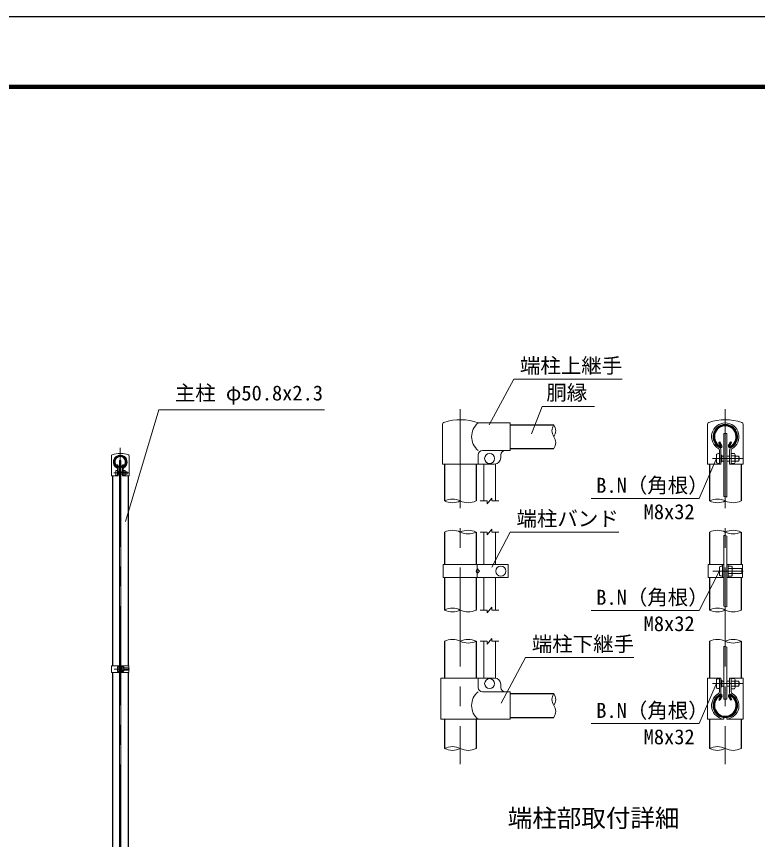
# Model space of a CAD drawing. Units: millimetres, scale not verified. Extents: x -4200 to 4200, y -2970 to 2970.
# Drawn here: x -376 to 2001, y 331 to 2970 of the extents above; entities that cross this region are included whole.
import ezdxf
from ezdxf.enums import TextEntityAlignment as Align

# ---------------------------------------------------------------- set-up
doc = ezdxf.new("R2010")
doc.units = ezdxf.units.MM
doc.header["$LTSCALE"] = 10
doc.linetypes.add('USER1', pattern=[50.8, 31.75, -6.35, 6.35, -6.35])
for name, color, linetype, lineweight in [('0-0_D-TTL-TXT', 7, 'Continuous', 25), ('0-1_D-BMK', 2, 'USER1', 13), ('0-2_D-STR1', 1, 'Continuous', 25), ('0-3_D-STR-DIM', 7, 'Continuous', 13), ('0-9_D-STR3', 3, 'Continuous', 13), ('0-B_D-STR-TXT', 7, 'Continuous', 13), ('0-C_D-TTL', 7, 'Continuous', 25)]:
    doc.layers.add(name, color=color, linetype=linetype, lineweight=lineweight)
doc.styles.add('ＭＳ ゴシック', font='')
doc.styles.get('ＭＳ ゴシック').set_extended_font_data('MS Gothic')

msp = doc.modelspace()

# ---------------------------------------------------------------- linework, layer by layer
at = {"layer": '0-1_D-BMK'}
for p, q in [((1047.29, 1710.56), (1047.29, 572.56)), ((1897.29, 1710.56), (1897.29, 572.56)), ((-43.35, 1587.29), (-43.35, -869.77)), ((1856.63, 1552.56), (1954.39, 1552.56)), ((-63.68, 1506.24), (-14.8, 1506.24)), ((1857.21, 1191.56), (1954.96, 1191.56)), ((-62.63, 877.23), (-13.75, 877.23)), ((1856.63, 830.56), (1954.39, 830.56))]:
    msp.add_line(p, q, dxfattribs=at)
at = {"layer": '0-2_D-STR1'}
for p, q in [((1207.29, 1660.56), (1347.29, 1660.56)), ((1207.29, 1584.36), (1347.29, 1584.36)), ((1876.92, 1603.95), (1879.7, 1605.56)), ((1883.94, 1591.8), (1876.92, 1603.95)), ((1886.72, 1593.4), (1879.7, 1605.56)), ((1907.85, 1593.4), (1914.87, 1605.56)), ((1910.63, 1591.8), (1917.65, 1603.95)), ((1917.65, 1603.95), (1914.87, 1605.56)), ((-53.53, 1531.97), (-52.14, 1532.78)), ((-50.02, 1525.9), (-53.53, 1531.97)), ((-48.64, 1526.7), (-52.14, 1532.78)), ((-38.07, 1526.7), (-34.56, 1532.78)), ((-36.68, 1525.9), (-33.17, 1531.97)), ((-33.17, 1531.97), (-34.56, 1532.78)), ((996.49, 1534.56), (996.49, 1416.56)), ((1098.09, 1534.56), (1098.09, 1416.56)), ((1846.49, 1534.56), (1846.49, 1416.56)), ((1948.09, 1534.56), (1948.09, 1416.56)), ((-68.75, 1497.23), (-68.75, 887.73)), ((-17.95, 1497.23), (-17.95, 887.73)), ((996.49, 1316.56), (996.49, 1212.55)), ((1098.09, 1316.56), (1098.09, 1212.55)), ((1846.49, 1316.56), (1846.49, 1212.56)), ((1948.09, 1316.56), (1948.09, 1212.56)), ((996.49, 1170.55), (996.49, 1066.56)), ((1098.09, 1170.55), (1098.09, 1066.56)), ((1846.49, 1170.56), (1846.49, 1066.56)), ((1948.09, 1170.56), (1948.09, 1066.56)), ((996.49, 966.56), (996.49, 848.56)), ((1098.09, 966.56), (1098.09, 848.56)), ((1846.49, 966.56), (1846.49, 848.56)), ((1948.09, 966.56), (1948.09, 848.56)), ((-68.75, 866.73), (-68.75, 203.73)), ((-17.95, 866.73), (-17.95, 203.73)), ((1207.29, 798.66), (1347.29, 798.66)), ((1883.94, 791.32), (1876.92, 779.17)), ((1876.92, 779.17), (1879.7, 777.56)), ((1886.72, 789.72), (1879.7, 777.56)), ((1907.85, 789.72), (1914.87, 777.56)), ((1910.63, 791.32), (1917.65, 779.17)), ((1917.65, 779.17), (1914.87, 777.56)), ((996.49, 716.56), (996.49, 622.56)), ((1098.09, 716.56), (1098.09, 622.56)), ((1207.29, 722.46), (1347.29, 722.46)), ((1846.49, 716.56), (1846.49, 622.56)), ((1948.09, 716.56), (1948.09, 622.56))]:
    msp.add_line(p, q, dxfattribs=at)
for centre, radius, start, end in [((1897.29, 1622.46), 38.1, 294.32478, 245.67522), ((1897.29, 1622.46), 34.89, 294.32478, 245.67522), ((1883.24, 1591.4), 4.01, 245.67522, 30), ((1883.24, 1591.4), 0.802, 245.67522, 30), ((1911.33, 1591.4), 4.01, 150, 294.32478), ((1911.33, 1591.4), 0.802, 150, 294.32478), ((-43.35, 1541.23), 19.05, 294.32478, 245.67522), ((-43.35, 1541.23), 17.45, 294.32478, 245.67522), ((-50.37, 1525.69), 2, 245.67522, 30), ((-50.37, 1525.69), 0.401, 245.67522, 30), ((-36.33, 1525.69), 2, 150, 294.32478), ((-36.33, 1525.69), 0.401, 150, 294.32478), ((1897.29, 760.66), 38.1, 114.32478, 65.67522), ((1897.29, 760.66), 34.89, 114.32478, 65.67522), ((1883.24, 791.72), 4.01, 330, 114.32478), ((1883.24, 791.72), 0.802, 330, 114.32478), ((1911.33, 791.72), 4.01, 65.67522, 210), ((1911.33, 791.72), 0.802, 65.67522, 210)]:
    msp.add_arc(centre, radius, start, end, dxfattribs=at)
at = {"layer": '0-3_D-STR-DIM'}
for p, q in [((1133.79, 1407.56), (1148.79, 1425.56)), ((1148.79, 1416.56), (1148.79, 1425.56)), ((1111.29, 1416.56), (1133.79, 1416.56)), ((1133.79, 1407.56), (1133.79, 1416.56)), ((1148.79, 1416.56), (1171.29, 1416.56)), ((1133.79, 1307.56), (1148.79, 1325.56)), ((1148.79, 1316.56), (1148.79, 1325.56)), ((1111.29, 1316.56), (1133.79, 1316.56)), ((1133.79, 1307.56), (1133.79, 1316.56)), ((1148.79, 1316.56), (1171.29, 1316.56)), ((1111.29, 1066.56), (1133.79, 1066.56)), ((1133.79, 1057.56), (1148.79, 1075.56)), ((1133.79, 1057.56), (1133.79, 1066.56)), ((1148.79, 1066.56), (1148.79, 1075.56)), ((1148.79, 1066.56), (1171.29, 1066.56)), ((1111.29, 966.56), (1133.79, 966.56)), ((1133.79, 957.56), (1148.79, 975.56)), ((1133.79, 957.56), (1133.79, 966.56)), ((1148.79, 966.56), (1148.79, 975.56)), ((1148.79, 966.56), (1171.29, 966.56))]:
    msp.add_line(p, q, dxfattribs=at)
for centre, radius, start, end in [((1374.53, 1641.51), 33.24, 145.03504, 214.96496), ((1320.04, 1641.51), 33.24, 325.03504, 34.96496), ((1320.05, 1603.41), 33.24, 325.03422, 34.96578), ((1894.33, 1415.5), 15.36, 60.95271, 95.76063), ((1021.89, 1365.8), 56.76, 63.4184, 116.5816), ((1021.89, 1467.32), 56.76, 243.4184, 296.5816), ((1072.69, 1467.32), 56.76, 243.4184, 296.5816), ((1871.89, 1365.8), 56.76, 63.4184, 116.5816), ((1871.89, 1467.32), 56.76, 243.4184, 296.5816), ((1922.69, 1467.32), 56.76, 243.4184, 296.5816), ((1021.89, 1265.8), 56.76, 63.4184, 116.5816), ((1072.69, 1265.8), 56.76, 63.4184, 116.5816), ((1871.89, 1265.8), 56.76, 63.4184, 116.5816), ((1922.69, 1265.8), 56.76, 63.4184, 116.5816), ((1072.69, 1367.32), 56.76, 243.4184, 296.5816), ((1894.33, 1290.23), 15.36, 60.95271, 95.76063), ((1922.69, 1367.32), 56.76, 243.4184, 296.5816), ((1021.89, 1015.8), 56.76, 63.4184, 116.5816), ((1021.89, 1117.32), 56.76, 243.4184, 296.5816), ((1072.69, 1117.32), 56.76, 243.4184, 296.5816), ((1871.89, 1015.8), 56.76, 63.4184, 116.5816), ((1871.89, 1117.32), 56.76, 243.4184, 296.5816), ((1894.33, 1063.3), 15.36, 60.95271, 95.76063), ((1922.69, 1117.32), 56.76, 243.4184, 296.5816), ((1021.89, 915.8), 56.76, 63.4184, 116.5816), ((1072.69, 915.8), 56.76, 63.4184, 116.5816), ((1072.69, 1017.32), 56.76, 243.4184, 296.5816), ((1871.89, 915.8), 56.76, 63.4184, 116.5816), ((1922.69, 915.8), 56.76, 63.4184, 116.5816), ((1922.69, 1017.32), 56.76, 243.4184, 296.5816), ((1894.33, 934.57), 15.36, 60.95271, 95.76063), ((1374.53, 779.61), 33.24, 145.03504, 214.96496), ((1320.04, 779.61), 33.24, 325.03504, 34.96496), ((1320.05, 741.51), 33.24, 325.03422, 34.96578), ((1021.89, 571.8), 56.76, 63.4184, 116.5816), ((1021.89, 673.32), 56.76, 243.4184, 296.5816), ((1072.69, 673.32), 56.76, 243.4184, 296.5816), ((1871.89, 571.8), 56.76, 63.4184, 116.5816), ((1871.89, 673.32), 56.76, 243.4184, 296.5816), ((1922.69, 673.32), 56.76, 243.4184, 296.5816)]:
    msp.add_arc(centre, radius, start, end, dxfattribs=at)
at = {"layer": '0-9_D-STR3'}
for p, q in [((1207.29, 1666.56), (1104.39, 1666.56)), ((1207.29, 1666.56), (1207.29, 1578.56)), ((990.19, 1534.56), (990.19, 1661.94)), ((1954.39, 1661.95), (1954.39, 1534.56)), ((1954.39, 1661.94), (1954.39, 1534.56)), ((1892.79, 1632.56), (1901.79, 1632.56)), ((1892.79, 1632.56), (1892.79, 1430.78)), ((1901.79, 1632.56), (1901.79, 1428.93)), ((-14.8, 1560.92), (-14.8, 1497.23)), ((1104.39, 1534.56), (1104.39, 1564.56)), ((1207.29, 1578.56), (1118.39, 1578.56)), ((1177.29, 1564.56), (1177.29, 1554.56)), ((1869.09, 1565.56), (1869.09, 1539.56)), ((1878.69, 1580.21), (1878.69, 1534.56)), ((1883.29, 1580.21), (1883.29, 1534.56)), ((1886.69, 1563.2), (1883.29, 1563.2)), ((1886.69, 1563.2), (1886.69, 1541.92)), ((1886.69, 1560.56), (1892.79, 1560.56)), ((1901.79, 1560.56), (1911.29, 1560.56)), ((1911.29, 1580.21), (1911.29, 1534.56)), ((1915.89, 1580.21), (1915.89, 1534.56)), ((1926.89, 1568.76), (1915.89, 1568.76)), ((1926.89, 1560.66), (1915.89, 1560.66)), ((1928.89, 1564.39), (1928.89, 1540.48)), ((1928.89, 1560.56), (1940.69, 1560.56)), ((1940.69, 1560.56), (1940.69, 1544.56)), ((-45.6, 1546.23), (-41.1, 1546.23)), ((-45.6, 1546.23), (-45.6, -460.77)), ((-41.1, 1546.23), (-41.1, -460.77)), ((990.19, 1534.56), (1104.39, 1534.56)), ((1104.39, 1534.56), (1157.29, 1534.56)), ((1122.29, 1534.56), (1122.29, 1416.56)), ((1160.29, 1534.79), (1160.29, 1416.56)), ((1886.69, 1541.92), (1883.29, 1541.92)), ((1886.69, 1544.56), (1892.79, 1544.56)), ((1901.79, 1544.56), (1911.29, 1544.56)), ((1911.29, 1534.56), (1954.39, 1534.56)), ((1926.89, 1544.46), (1915.89, 1544.46)), ((1926.89, 1536.36), (1915.89, 1536.36)), ((1928.89, 1544.56), (1940.69, 1544.56)), ((-57.45, 1499.74), (-57.45, 1512.74)), ((-52.65, 1520.05), (-52.65, 1497.23)), ((-50.35, 1520.05), (-50.35, 1497.23)), ((-48.65, 1511.56), (-50.35, 1511.56)), ((-48.65, 1500.92), (-48.65, 1511.56)), ((-48.65, 1510.24), (-45.6, 1510.24)), ((-41.1, 1510.24), (-36.35, 1510.24)), ((-36.35, 1520.05), (-36.35, 1497.23)), ((-34.05, 1520.05), (-34.05, 1497.23)), ((-28.55, 1514.34), (-34.05, 1514.34)), ((-28.55, 1510.29), (-34.05, 1510.29)), ((-27.55, 1500.32), (-27.55, 1512.28)), ((-27.55, 1510.24), (-21.65, 1510.24)), ((-21.65, 1502.24), (-21.65, 1510.24)), ((-48.65, 1500.92), (-50.35, 1500.92)), ((-48.65, 1502.24), (-45.6, 1502.24)), ((-41.1, 1502.24), (-36.35, 1502.24)), ((-36.35, 1497.23), (-14.8, 1497.23)), ((-28.55, 1502.19), (-34.05, 1502.19)), ((-28.55, 1498.14), (-34.05, 1498.14)), ((-27.55, 1502.24), (-21.65, 1502.24)), ((1122.29, 1316.56), (1122.29, 1212.55)), ((1160.29, 1316.56), (1160.29, 1212.55)), ((1892.79, 1305.52), (1892.79, 1078.58)), ((1901.79, 1303.66), (1901.79, 1076.73)), ((992.29, 1170.55), (992.29, 1212.55)), ((1201.28, 1212.55), (992.29, 1212.55)), ((1100.94, 1170.55), (1100.94, 1212.55)), ((1201.28, 1170.55), (1201.28, 1212.55)), ((1841.89, 1212.56), (1892.79, 1212.56)), ((1878.59, 1204.56), (1878.59, 1178.56)), ((1888.19, 1212.56), (1888.19, 1170.56)), ((1888.19, 1207.56), (1888.19, 1175.56)), ((1901.79, 1212.56), (1952.69, 1212.56)), ((1906.39, 1212.56), (1906.39, 1170.56)), ((1917.39, 1207.76), (1906.39, 1207.76)), ((1917.39, 1199.66), (1906.39, 1199.66)), ((1919.39, 1203.39), (1919.39, 1179.48)), ((1919.39, 1199.56), (1950.19, 1199.56)), ((1950.19, 1199.56), (1950.19, 1183.56)), ((1952.69, 1212.56), (1952.69, 1170.56)), ((1201.28, 1170.55), (992.29, 1170.55)), ((1122.29, 1170.55), (1122.29, 1066.56)), ((1160.29, 1170.55), (1160.29, 1066.56)), ((1901.79, 1170.56), (1952.69, 1170.56)), ((1917.39, 1183.46), (1906.39, 1183.46)), ((1917.39, 1175.36), (1906.39, 1175.36)), ((1919.39, 1183.56), (1950.19, 1183.56)), ((1122.29, 966.56), (1122.29, 848.56)), ((1160.29, 966.56), (1160.29, 848.33)), ((1892.79, 780.56), (1892.79, 949.85)), ((1901.79, 780.56), (1901.79, 948)), ((-71.05, 887.73), (-45.6, 887.73)), ((-52.7, 883.73), (-52.7, 870.73)), ((-47.9, 887.73), (-47.9, 866.73)), ((-47.9, 885.23), (-47.9, 869.23)), ((-47.9, 883.43), (-47.9, 871.03)), ((-41.1, 887.73), (-15.65, 887.73)), ((-38.8, 887.73), (-38.8, 866.73)), ((-33.3, 885.33), (-38.8, 885.33)), ((-38.8, 885.33), (-38.8, 869.13)), ((-38.8, 883.43), (-38.8, 871.03)), ((-33.3, 881.28), (-38.8, 881.28)), ((-33.3, 873.18), (-38.8, 873.18)), ((-32.3, 883.15), (-32.3, 871.19)), ((-32.3, 881.23), (-16.9, 881.23)), ((-32.3, 873.23), (-16.9, 873.23)), ((-16.9, 881.23), (-16.9, 873.23)), ((-15.65, 887.73), (-15.65, 866.73)), ((-41.1, 866.73), (-15.65, 866.73)), ((-33.3, 869.13), (-38.8, 869.13)), ((985.39, 848.56), (1157.29, 848.56)), ((985.39, 716.56), (985.39, 848.56)), ((1104.39, 848.56), (1104.39, 818.56)), ((1840.19, 848.56), (1883.29, 848.56)), ((1840.19, 848.56), (1840.19, 716.56)), ((1878.69, 848.56), (1878.69, 805.58)), ((1883.29, 848.56), (1883.29, 800.05)), ((1911.29, 848.56), (1911.29, 800.05)), ((1911.29, 848.56), (1954.39, 848.56)), ((1915.89, 848.56), (1915.89, 805.58)), ((1926.89, 846.76), (1915.89, 846.76)), ((1954.39, 848.56), (1954.39, 716.56)), ((1177.29, 828.56), (1177.29, 818.56)), ((1869.09, 843.56), (1869.09, 817.56)), ((1886.69, 841.2), (1883.29, 841.2)), ((1886.69, 819.92), (1883.29, 819.92)), ((1886.69, 841.2), (1886.69, 819.92)), ((1886.69, 838.56), (1892.79, 838.56)), ((1886.69, 822.56), (1892.79, 822.56)), ((1901.79, 838.56), (1911.29, 838.56)), ((1901.79, 822.56), (1911.29, 822.56)), ((1926.89, 838.66), (1915.89, 838.66)), ((1926.89, 822.46), (1915.89, 822.46)), ((1928.89, 842.39), (1928.89, 818.48)), ((1928.89, 838.56), (1940.69, 838.56)), ((1928.89, 822.56), (1940.69, 822.56)), ((1940.69, 838.56), (1940.69, 822.56)), ((1207.29, 804.56), (1118.39, 804.56)), ((1207.29, 804.56), (1207.29, 716.56)), ((1926.89, 814.36), (1915.89, 814.36)), ((1892.79, 780.56), (1901.79, 780.56)), ((1207.29, 716.56), (985.39, 716.56)), ((1840.19, 716.56), (1892.29, 716.56)), ((1892.29, 721.48), (1892.29, 716.56)), ((1902.29, 721.48), (1902.29, 716.56)), ((1902.29, 716.56), (1954.39, 716.56))]:
    msp.add_line(p, q, dxfattribs=at)
for points in [[(1840.19, 1661.95), (1840.19, 1534.56), (1883.29, 1534.56)], [(-71.9, 1560.92), (-71.9, 1497.23), (-50.35, 1497.23)], [(1841.89, 1212.56), (1841.89, 1170.56), (1892.79, 1170.56)], [(-71.05, 887.73), (-71.05, 866.73), (-45.6, 866.73)]]:
    msp.add_lwpolyline(points, dxfattribs=at)
msp.add_lwpolyline([(1100.94, 1199.55), (1098.28, 1191.55), (1100.94, 1183.55), (1108.94, 1191.55)], close=True, dxfattribs=at)
for centre in [(1141.29, 1552.56), (1177.28, 1191.55), (1141.29, 830.56)]:
    msp.add_circle(centre, 16, dxfattribs=at)
for centre, radius, start, end in [((996.79, 1661.94), 6.6, 109.22051, 180), ((1047.29, 1517.09), 160, 69.0916, 109.22051), ((1140.78, 1622.56), 57.1, 129.59418, 230.40582), ((1846.78, 1661.95), 6.59, 109.08221, 180.02255), ((1897.29, 1517.09), 160, 70.78312, 109.21688), ((1897.29, 1622.56), 44, 298.0884, 241.9116), ((1947.79, 1661.95), 6.59, 359.97745, 70.91779), ((1897.29, 1622.56), 39.4, 298.0884, 241.9116), ((1874.69, 1580.21), 8.6, 0, 61.9116), ((1919.89, 1580.21), 8.6, 118.0884, 180), ((-68.6, 1560.92), 3.3, 109.21688, 180), ((-43.36, 1488.49), 80, 70.77586, 109.21688), ((-43.35, 1541.23), 22, 298.0884, 241.9116), ((-43.35, 1541.23), 19.7, 298.0884, 241.9116), ((-18.1, 1560.92), 3.3, 0, 70.77586), ((1118.39, 1564.56), 14, 90, 180), ((1191.29, 1564.56), 14, 90, 180), ((1874.69, 1580.21), 4, 0, 61.9116), ((1919.89, 1580.21), 4, 118.0884, 180), ((1911.48, 1552.56), 17.4, 332.26063, 27.73937), ((1923.81, 1564.71), 5.08, 307.21089, 52.78911), ((1925.69, 1552.56), 17, 331.92751, 28.07249), ((1157.29, 1554.56), 20, 270, 0), ((1923.79, 1540.41), 5.1, 307.42505, 52.57495), ((-54.65, 1520.05), 2, 0, 61.9116), ((-54.65, 1520.05), 4.3, 0, 61.9116), ((-32.05, 1520.05), 4.3, 118.0884, 180), ((-32.05, 1520.05), 2, 118.0884, 180), ((-30.1, 1512.31), 2.55, 307.42505, 52.57495), ((-36.25, 1506.24), 8.7, 332.26063, 27.73937), ((-29.15, 1506.24), 8.5, 331.92751, 28.07249), ((-30.09, 1500.16), 2.54, 307.21089, 52.78911), ((1901.98, 1191.56), 17.4, 332.26063, 27.73937), ((1914.31, 1203.71), 5.08, 307.21089, 52.78911), ((1935.19, 1191.56), 17, 331.92751, 28.07249), ((1914.29, 1179.41), 5.1, 307.42505, 52.57495), ((-34.84, 883.31), 2.54, 307.21089, 52.78911), ((-41, 877.23), 8.7, 332.26063, 27.73937), ((-34.85, 871.16), 2.55, 307.42505, 52.57495), ((-24.4, 877.23), 8.5, 331.92751, 28.07249), ((1157.29, 828.56), 20, 0, 90), ((1923.81, 842.71), 5.08, 307.21089, 52.78911), ((1118.39, 818.56), 14, 180, 270), ((1191.29, 818.56), 14, 180, 270), ((1911.48, 830.56), 17.4, 332.26063, 27.73937), ((1923.79, 818.41), 5.1, 307.42505, 52.57495), ((1925.69, 830.56), 17, 331.92751, 28.07249), ((1140.78, 760.56), 57.1, 129.59418, 230.40582), ((1897.29, 760.56), 44, 121.13861, 263.47502), ((1897.29, 760.56), 39.4, 114.50336, 262.7093), ((1870.09, 805.58), 8.6, 301.13861, 0), ((1879.29, 800.05), 4, 294.50336, 0), ((1897.29, 760.56), 44, 276.52498, 58.86139), ((1897.29, 760.56), 39.4, 277.2907, 65.49664), ((1915.29, 800.05), 4, 180, 245.49664), ((1924.49, 805.58), 8.6, 180, 238.86139)]:
    msp.add_arc(centre, radius, start, end, dxfattribs=at)
for centre, major_axis, start_param, end_param in [((1878.69, 1565.56), (9.6, 0), 1.5707963, 3.1415927), ((1878.69, 1539.56), (9.6, 0), 3.1415927, 4.712389), ((-52.65, 1512.74), (4.8, 0), 1.5707963, 3.1415927), ((-52.65, 1499.74), (4.8, 0), 3.1415927, 4.712389), ((1888.19, 1204.56), (9.6, 0), 1.5707963, 3.1415927), ((1888.19, 1178.56), (9.6, 0), 3.1415927, 4.712389), ((-47.9, 883.73), (4.8, 0), 1.5707963, 3.1415927), ((-47.9, 870.73), (4.8, 0), 3.1415927, 4.712389), ((1878.69, 843.56), (9.6, 0), 1.5707963, 3.1415927), ((1878.69, 817.56), (9.6, 0), 3.1415927, 4.712389)]:
    msp.add_ellipse(centre, major_axis=major_axis, ratio=0.3125, start_param=start_param, end_param=end_param, dxfattribs=at)
at = {"layer": '0-B_D-STR-TXT'}
for points in [[(1565.98, 1806.57), (1218.72, 1806.57), (1140.24, 1660.57)], [(1477.44, 1719.24), (1310.42, 1719.24), (1275.71, 1631.76)], [(612.26, 1708.23), (80.6, 1708.23), (-26.68, 1350.61)], [(1467.07, 1424.22), (1813.14, 1424.22), (1868.29, 1550.73)], [(1555.69, 1316.09), (1207.53, 1316.09), (1147.98, 1203.75)], [(1467.07, 1065.04), (1813.14, 1065.04), (1877.67, 1189.78)], [(1603.96, 913.99), (1256.7, 913.99), (1178.22, 767.98)], [(1467.07, 702.22), (1813.14, 702.22), (1868.29, 828.73)]]:
    msp.add_lwpolyline(points, dxfattribs=at)
at = {"layer": '0-C_D-TTL', "color": 2}
msp.add_lwpolyline([(-4199.68, 2970.23), (4200.32, 2970.23), (4200.32, -2969.77), (-4199.68, -2969.77)], close=True, dxfattribs=at)
at = {"layer": '0-C_D-TTL'}
for points in [[(-3929.68, 2750.23), (3930.32, 2750.23), (3930.32, -2749.77), (-3929.68, -2749.77)], [(-3927.18, 2747.73), (3927.82, 2747.73), (3927.82, -2747.27), (-3927.18, -2747.27)], [(-3924.68, 2745.23), (3925.32, 2745.23), (3925.32, -2744.77), (-3924.68, -2744.77)], [(-3922.18, 2742.73), (3922.82, 2742.73), (3922.82, -2742.27), (-3922.18, -2742.27)], [(-3919.68, 2740.23), (3920.32, 2740.23), (3920.32, -2739.77), (-3919.68, -2739.77)]]:
    msp.add_lwpolyline(points, close=True, dxfattribs=at)

# ---------------------------------------------------------------- texts
at = {"layer": '0-0_D-TTL-TXT', "style": 'ＭＳ ゴシック'}
msp.add_text('端柱部取付詳細', height=57.7, dxfattribs=at).set_placement((1199.39, 353.13), align=Align.BOTTOM_LEFT)
at = {"layer": '0-B_D-STR-TXT', "style": 'ＭＳ ゴシック'}
for s, p in [('端柱上継手', (1238.65, 1811.76)), ('胴縁', (1323.19, 1725.54)), ('主柱 φ50.8x2.3', (131.52, 1724.24)), ('B.N（角根）', (1483.31, 1428.16)), ('M8x32', (1635.4, 1343.58)), ('端柱バンド', (1227.46, 1321.27)), ('B.N（角根）', (1483.31, 1068.98)), ('M8x32', (1635.4, 984.4)), ('端柱下継手', (1276.63, 919.17)), ('B.N（角根）', (1483.31, 706.16)), ('M8x32', (1635.4, 621.58))]:
    msp.add_text(s, height=48.09, dxfattribs=at).set_placement(p, align=Align.BOTTOM_LEFT)

doc.saveas('drawing.dxf')
